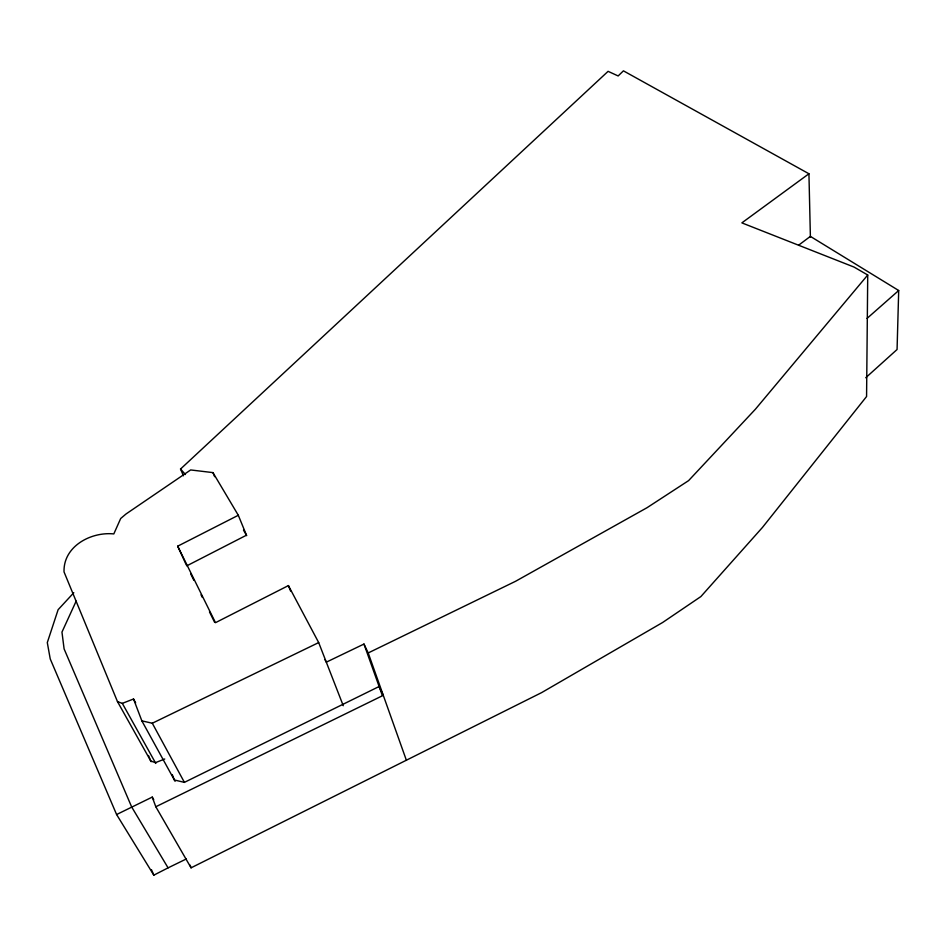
<?xml version="1.0" encoding="UTF-8"?>
<svg xmlns="http://www.w3.org/2000/svg" width="946" height="946" viewBox="0 0 946 946"><rect width="100%" height="100%" fill="white"/><g stroke="black" fill="none" stroke-linecap="round" stroke-linejoin="round"><path stroke-width="1.42" d="M183.477 475.803L180.532 469.039L608.089 71.34L618.152 75.952L623.426 70.844L808.936 173.768L741.865 222.878L854.037 267.068L867.73 275.002L866.571 396.528L762.464 527.43L700.891 596.559L662.649 622.48L541.668 692.59L191.068 867.825L155.806 806.761L152.247 797.1L116.595 814.53L50.233 658.924L47.3 642.582L58.12 609.697L73.8 592.728M798.613 245.203L810.379 236.382L898.7 290.517L897.068 349.512L865.72 377.75M76.153 601.136L61.963 632.094L64.103 648.897L131.66 806.95L168.069 867.86L186.244 859.003M867.73 275.002L755.405 409.216L688.582 480.639L647.052 507.695L515.535 581.305L368.207 652.953L406.425 760.395M867.033 318.412L898.7 290.517M186.74 565.862L246.468 535.2L243.5 530.186M116.595 814.53L153.831 875.156L168.069 867.86M186.327 564.975L177.694 546.185L238.309 515.274L212.956 472.61L190.654 469.949L126.007 513.997L120.686 518.503L113.816 533.922C91.064 531.581 63.193 546.256 64.032 571.904L117.481 701.625L151.159 761.696M343.256 705.716L318.684 642.582L288.412 585.586L215.487 622.681L177.694 546.185M172.29 774.608L174.36 779.977L184.399 782.366L379.11 686.512L383.284 695.334L155.806 806.761M117.481 701.625L122.318 703.363L133.528 698.999L141.853 720.864L152.294 723.229L318.684 642.582M368.207 652.953L363.974 644.049L326.311 662.165L324.939 659.587M164.734 758.999L155.392 762.689L150.733 760.939L148.463 755.487M180.532 469.039L185.451 474.525M152.247 797.1L153.725 799.654M122.318 703.363L155.806 763.434M141.853 720.864L175.105 781.325M133.528 698.999L135.656 702.89M152.294 723.229L184.435 782.413M190.643 573.761L193.883 580.336M201.025 594.798L202.326 597.423M209.468 611.885L214.659 622.409M151.49 869.752L153.831 875.156M212.956 472.61L214.647 476.666M238.309 515.274L246.67 535.661M288.412 585.586L290.588 591.084M190.063 865.117L191.068 867.825M363.974 644.049L382.184 695.121M808.936 173.768L810.403 237.269"/></g></svg>
